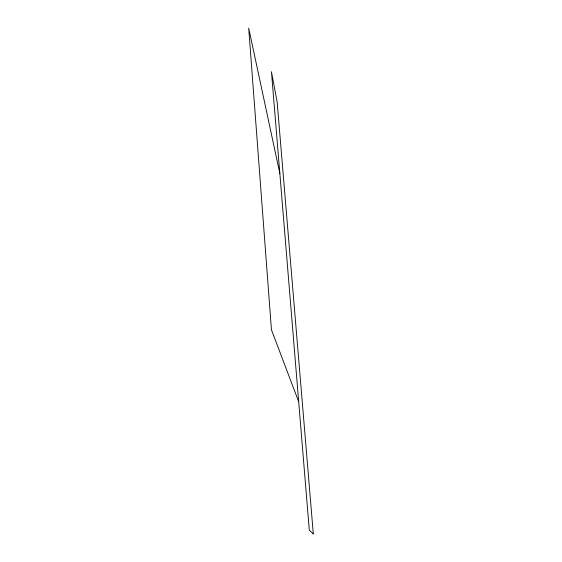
<?xml version="1.0" encoding="UTF-8"?>
<svg xmlns="http://www.w3.org/2000/svg" width="562" height="562" viewBox="0 0 562 562"><rect width="100%" height="100%" fill="white"/><g stroke="black" fill="none" stroke-linecap="round" stroke-linejoin="round"><path stroke-width="0.84" d="M298.682 401.689L271.446 329.768L248.692 28.1L279.841 173.482M313.308 533.9L309.297 530.184L271.439 71.704L277.15 102.087L313.308 533.9"/></g></svg>
